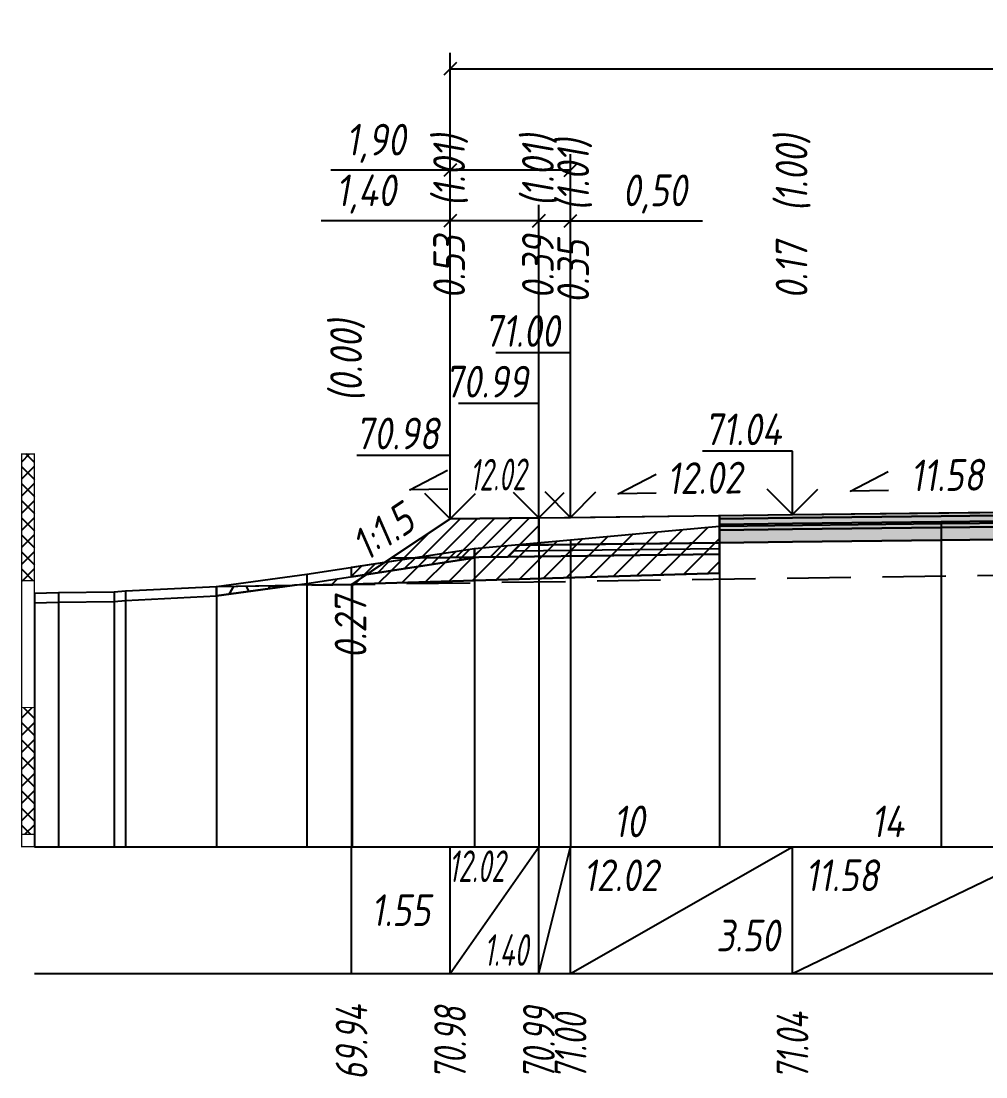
# Model space of a CAD drawing. Extents: x -717 to 1451, y -133302 to 233.
# Drawn here: x 78.9 to 155, y -7960.2 to -7876.9 of the extents above; entities that cross this region are included whole.
import ezdxf
from ezdxf.enums import TextEntityAlignment as Align

# ---------------------------------------------------------------- set-up
doc = ezdxf.new("R2010")
doc.units = 0
doc.linetypes.add('штриховая', pattern=[0.75, 0.5, -0.25])
for name, color, linetype in [('Интерполированный поперечник', 2, 'Continuous'), ('Код_514', 1, 'Continuous'), ('Контур_0', 7, 'Continuous'), ('Контур_2521', 7, 'Continuous'), ('Контур_2564', 7, 'Continuous'), ('Контур_2660', 7, 'Continuous'), ('Контур_2665', 7, 'Continuous'), ('Контур_400', 7, 'Continuous'), ('Контур_508', 7, 'Continuous'), ('Контур_512', 7, 'Continuous'), ('Контур_513', 7, 'Continuous'), ('Контур_818', 7, 'Continuous'), ('Красный поперечник', 1, 'Continuous'), ('Линейка абсолютных высот', 7, 'Continuous'), ('Объём_2501', 7, 'Continuous'), ('Объём_2564', 7, 'Continuous'), ('Объём_2650', 7, 'Continuous'), ('Объём_2660', 7, 'Continuous'), ('Объём_2661', 7, 'Continuous'), ('Объём_2665', 7, 'Continuous'), ('Объём_2666', 7, 'Continuous'), ('Объём_2667', 7, 'Continuous'), ('Объём_2668', 7, 'Continuous'), ('Объём_2669', 7, 'Continuous'), ('Объём_2675', 7, 'Continuous'), ('Объём_2753', 7, 'Continuous'), ('Откосы', 7, 'Continuous'), ('Отметки покрытия', 7, 'Continuous'), ('Рабочие отметки', 7, 'Continuous'), ('Рабочие отметки доп.', 7, 'Continuous'), ('Слои выравнивания', 7, 'Continuous'), ('Таблица', 7, 'Continuous'), ('Уклоны проезжей части', 7, 'Continuous'), ('Черный поперечник', 3, 'Continuous')]:
    doc.layers.add(name, color=color, linetype=linetype)
for name, color, linetype, true_color in [('Контур_2540', 2, 'Continuous', 0xffff00), ('Контур_2560', 2, 'Continuous', 0xffff00), ('Контур_2561', 7, 'Continuous', 0xff8040), ('Контур_2562', 3, 'Continuous', 0x00ff00), ('Контур_2563', 7, 'Continuous', 0xff8000), ('Контур_2570', 7, 'Continuous', 0x80ff00), ('Контур_2725', 7, 'Continuous', 0x323232), ('Контур_2736', 4, 'Continuous', 0x00ffff), ('Контур_2737', 4, 'Continuous', 0x00ffff), ('Контур_2738', 4, 'Continuous', 0x00ffff), ('Контур_2739', 4, 'Continuous', 0x00ffff), ('Контур_2741', 4, 'Continuous', 0x00ffff), ('Контур_2742', 4, 'Continuous', 0x00ffff), ('Контур_2743', 4, 'Continuous', 0x00ffff), ('Контур_2744', 7, 'Continuous', 0xa4ffff), ('Контур_2745', 7, 'Continuous', 0xa4ffff), ('Контур_2747', 4, 'Continuous', 0x00ffff), ('Контур_2748', 4, 'Continuous', 0x00ffff), ('Контур_2749', 4, 'Continuous', 0x00ffff), ('Контур_2750', 4, 'Continuous', 0x00ffff), ('Контур_2751', 4, 'Continuous', 0x00ffff), ('Контур_2752', 4, 'Continuous', 0x00ffff), ('Контур_2760', 7, 'Continuous', 0x323232), ('Контур_2761', 7, 'Continuous', 0x323232), ('Контур_2762', 7, 'Continuous', 0x323232), ('Контур_2763', 7, 'Continuous', 0x323232), ('Контур_402', 7, 'Continuous', 0xff6464), ('Контур_703', 4, 'Continuous', 0x00ffff), ('Контур_705', 4, 'Continuous', 0x00ffff), ('Контур_707', 4, 'Continuous', 0x00ffff), ('Контур_720', 131, 'Continuous', 0xaaffff), ('Объём_2500', 7, 'Continuous', 0xc0c0c0), ('Объём_2520', 7, 'Continuous', 0x80ffff), ('Объём_2540', 2, 'Continuous', 0xffff00), ('Объём_2560', 2, 'Continuous', 0xffff00), ('Объём_2561', 7, 'Continuous', 0xff8040), ('Объём_2562', 3, 'Continuous', 0x00ff00), ('Объём_2563', 7, 'Continuous', 0xff8000), ('Объём_2570', 7, 'Continuous', 0x80ff00), ('Объём_2600', 7, 'Continuous', 0x808000), ('Объём_2746', 2, 'Continuous', 0xffff00)]:
    doc.layers.add(name, color=color, linetype=linetype, true_color=true_color)
doc.styles.get("Standard").update_dxf_attribs({"font": 'txt', "height": 2.5})
doc.styles.add('М', font='romand.shx', dxfattribs={"width": 0.8, "oblique": 10, "height": 2.5})
doc.dimstyles.new('ISO-25', dxfattribs={"dimtxt": 2.5, "dimasz": 2.5, "dimexe": 1.25, "dimexo": 0.625, "dimtad": 1, "dimtxsty": 'Standard', "dimcen": 2.5, "dimadec": 0, "dimazin": 0, "dimtfac": 1, "dimtmove": 0, "dimatfit": 3, "dimfxl": 1, "dimarcsym": 0})

# ---------------------------------------------------------------- blocks, each defined once
blk = doc.blocks.new('_Oblique')
at = {"color": 0, "linetype": 'ByBlock', "lineweight": -2}
blk.add_line((-0.5, -0.5), (0.5, 0.5), dxfattribs=at)
blk = doc.blocks.new('*D170')
at = {"color": 0, "lineweight": -2, "transparency": 16777216}
for p, q in [((112.77, -7915.565), (112.77, -7891.375)), ((119.77, -7915.481), (119.77, -7891.375)), ((112.77, -7892.625), (102.602, -7892.625)), ((119.77, -7892.625), (112.77, -7892.625))]:
    blk.add_line(p, q, dxfattribs=at)
at = {"layer": 'Defpoints', "color": 0, "transparency": 16777216}
for p in [(119.77, -7892.625), (112.77, -7916.19), (119.77, -7916.106)]:
    blk.add_point(p, dxfattribs=at)
at = {"color": 0, "lineweight": -2, "transparency": 16777216, "rotation": 180}
blk.add_blockref('_Oblique', (112.77, -7892.625), dxfattribs=at)
at = {"color": 0, "lineweight": -2, "transparency": 16777216}
blk.add_blockref('_Oblique', (119.77, -7892.625), dxfattribs=at)
at = {"color": 0, "transparency": 16777216, "insert": (106.142, -7890.512), "char_height": 2.5, "width": 8.75, "attachment_point": 5, "style": 'М'}
blk.add_mtext('1,40', dxfattribs=at)
blk = doc.blocks.new('*D172')
at = {"color": 0, "lineweight": -2, "transparency": 16777216}
for p, q in [((119.77, -7915.481), (119.77, -7891.375)), ((122.27, -7915.451), (122.27, -7891.375)), ((119.77, -7892.625), (122.27, -7892.625)), ((122.27, -7892.625), (132.674, -7892.625))]:
    blk.add_line(p, q, dxfattribs=at)
at = {"layer": 'Defpoints', "color": 0, "transparency": 16777216}
for p in [(122.27, -7892.625), (119.77, -7916.106), (122.27, -7916.076)]:
    blk.add_point(p, dxfattribs=at)
at = {"color": 0, "lineweight": -2, "transparency": 16777216, "rotation": 180}
blk.add_blockref('_Oblique', (119.77, -7892.625), dxfattribs=at)
at = {"color": 0, "lineweight": -2, "transparency": 16777216}
blk.add_blockref('_Oblique', (122.27, -7892.625), dxfattribs=at)
at = {"color": 0, "transparency": 16777216, "insert": (128.912, -7890.512), "char_height": 2.5, "width": 9.16667, "attachment_point": 5, "style": 'М'}
blk.add_mtext('0,50', dxfattribs=at)
blk = doc.blocks.new('*D175')
at = {"color": 0, "lineweight": -2, "transparency": 16777216}
for p, q in [((112.77, -7915.565), (112.77, -7887.375)), ((122.27, -7915.451), (122.27, -7887.375)), ((112.77, -7888.625), (103.377, -7888.625)), ((122.27, -7888.625), (112.77, -7888.625))]:
    blk.add_line(p, q, dxfattribs=at)
at = {"layer": 'Defpoints', "color": 0, "transparency": 16777216}
for p in [(122.27, -7888.625), (112.77, -7916.19), (122.27, -7916.076)]:
    blk.add_point(p, dxfattribs=at)
at = {"color": 0, "lineweight": -2, "transparency": 16777216, "rotation": 180}
blk.add_blockref('_Oblique', (112.77, -7888.625), dxfattribs=at)
at = {"color": 0, "lineweight": -2, "transparency": 16777216}
blk.add_blockref('_Oblique', (122.27, -7888.625), dxfattribs=at)
at = {"color": 0, "transparency": 16777216, "insert": (106.917, -7886.512), "char_height": 2.5, "width": 8.75, "attachment_point": 5, "style": 'М'}
blk.add_mtext('1,90', dxfattribs=at)
blk = doc.blocks.new('*D176')
at = {"color": 0, "lineweight": -2, "transparency": 16777216}
for p, q in [((112.77, -7915.565), (112.77, -7879.375)), ((208.27, -7916.144), (208.27, -7879.375)), ((112.77, -7880.625), (208.27, -7880.625))]:
    blk.add_line(p, q, dxfattribs=at)
at = {"layer": 'Defpoints', "color": 0, "transparency": 16777216}
for p in [(208.27, -7880.625), (112.77, -7916.19), (208.27, -7916.769)]:
    blk.add_point(p, dxfattribs=at)
at = {"color": 0, "lineweight": -2, "transparency": 16777216, "rotation": 180}
blk.add_blockref('_Oblique', (112.77, -7880.625), dxfattribs=at)
at = {"color": 0, "lineweight": -2, "transparency": 16777216}
blk.add_blockref('_Oblique', (208.27, -7880.625), dxfattribs=at)
at = {"color": 0, "transparency": 16777216, "insert": (160.52, -7878.512), "char_height": 2.5, "width": 10.41667, "attachment_point": 5, "style": 'М'}
blk.add_mtext('19,10', dxfattribs=at)

msp = doc.modelspace()

# ---------------------------------------------------------------- hatches: boundary and pattern name
at = {"layer": 'Линейка абсолютных высот'}
h = msp.add_hatch(dxfattribs=at)
h.set_pattern_fill('ANSI37', scale=0.3, style=0)
h.paths.add_polyline_path([(80, -7921.013), (80, -7911.013), (79, -7911.013), (79, -7921.013)])
h = msp.add_hatch(dxfattribs=at)
h.set_pattern_fill('ANSI37', scale=0.3, style=0)
h.paths.add_polyline_path([(80, -7941.013), (80, -7931.013), (79, -7931.013), (79, -7941.013)])
at = {"layer": 'Объём_2563'}
h = msp.add_hatch(dxfattribs=at)
h.set_pattern_fill('ANSI31', color=256, scale=0.3)
h.paths.add_polyline_path([(112.77, -7916.128), (119.77, -7916.044), (119.77, -7918.194), (118.27, -7918.212), (117.359, -7919.123), (108.111, -7919.234)])
at = {"layer": 'Объём_2570'}
h = msp.add_hatch(dxfattribs=at)
h.set_pattern_fill('ANSI31', color=256, scale=0.2)
h.paths.add_polyline_path([(114.701, -7919.213), (105, -7920.701), (105, -7919.951), (114.701, -7918.463)])
at = {"layer": 'Объём_2600'}
h = msp.add_hatch(dxfattribs=at)
h.set_pattern_fill('ANSI31', color=6, scale=0.4)
h.paths.add_polyline_path([(122.259, -7917.789), (134.002, -7916.712), (134.002, -7920.408), (105.046, -7921.277), (105, -7921.308), (100.513, -7921.373), (101.485, -7921.241), (114.701, -7919.213), (114.701, -7918.463)])
h = msp.add_hatch(dxfattribs=at)
h.set_pattern_fill('HONEY', color=5, scale=0.3)
h.paths.add_polyline_path([(94.363, -7922.213), (94.363, -7921.463), (100.513, -7921.373)])
at = {"layer": 'Слои выравнивания'}
for color, points in [(2, [(134.002, -7915.873), (139.77, -7915.803), (151.475, -7915.668), (160.52, -7915.563), (160.52, -7915.813), (151.475, -7915.918), (139.77, -7916.053), (134.002, -7916.123)]), (3, [(134.002, -7916.123), (139.77, -7916.053), (151.475, -7915.918), (160.52, -7915.813), (160.52, -7916.263), (151.475, -7916.368), (139.77, -7916.503), (134.002, -7916.573)]), (4, [(134.002, -7916.573), (139.77, -7916.503), (151.475, -7916.368), (160.52, -7916.263), (160.52, -7916.713), (151.475, -7916.818), (139.77, -7916.953), (134.002, -7917.023)]), (5, [(134.002, -7917.023), (139.77, -7916.953), (151.475, -7916.818), (160.52, -7916.713), (160.52, -7917.713), (151.475, -7917.818), (139.77, -7917.953), (134.002, -7918.023)])]:
    msp.add_hatch(color=color, dxfattribs=at).paths.add_polyline_path(points)

# ---------------------------------------------------------------- linework, layer by layer
at = {"layer": 'Интерполированный поперечник', "linetype": 'штриховая', "ltscale": 10, "flags": 128}
msp.add_lwpolyline([(94.363, -7921.463), (220.703, -7919.622)], dxfattribs=at)
at = {"layer": 'Код_514'}
for p, q in [((105, -7952), (105, -7942)), ((112.77, -7952), (112.77, -7942)), ((112.77, -7952), (119.77, -7942)), ((119.77, -7952), (119.77, -7942)), ((119.77, -7952), (122.27, -7942)), ((122.27, -7952), (122.27, -7942)), ((122.27, -7952), (139.77, -7942)), ((139.77, -7952), (139.77, -7942)), ((139.77, -7952), (160.52, -7942))]:
    msp.add_line(p, q, dxfattribs=at)
at = {"layer": 'Контур_0', "flags": 128}
for points in [[(112.77, -7916.128), (105, -7921.308), (105, -7921.308), (105, -7921.308), (105, -7921.308), (105, -7921.308), (105, -7921.308), (105, -7921.308), (105, -7921.308), (105, -7921.308), (105, -7921.308), (105, -7921.308), (105, -7921.308), (105, -7921.308), (105, -7921.308), (105, -7921.308)], [(112.77, -7916.128), (105, -7921.308), (105, -7921.308), (105, -7921.308), (105, -7921.308), (105, -7921.308), (105, -7921.308), (105, -7921.308), (105, -7921.308), (105, -7921.308), (105, -7921.308), (105, -7921.308), (105, -7921.308), (105, -7921.308), (105, -7921.308), (105, -7921.308), (105, -7921.308), (105, -7921.308), (105, -7921.308), (105, -7921.308), (105, -7921.308), (105, -7921.308), (105, -7921.308), (105, -7921.308), (105, -7921.308), (105, -7921.308), (105, -7921.308), (105, -7921.308), (105, -7921.308), (105, -7921.308)], [(122.27, -7918.164), (119.77, -7918.194), (119.77, -7916.044), (134.002, -7915.873), (134.002, -7918.023), (122.27, -7918.164), (122.27, -7918.164)], [(108.111, -7919.234), (117.359, -7919.123), (118.27, -7918.212), (119.77, -7918.194)], [(118.27, -7918.212), (134.002, -7918.023), (134.002, -7918.923), (117.359, -7919.123), (118.27, -7918.212), (118.27, -7918.212)]]:
    msp.add_lwpolyline(points, dxfattribs=at)
at = {"layer": 'Контур_2521', "color": 250, "flags": 128}
msp.add_lwpolyline([(117.815, -7918.667), (134.002, -7918.473)], dxfattribs=at)
at = {"layer": 'Контур_2540', "flags": 128}
msp.add_lwpolyline([(117.359, -7919.123), (134.002, -7918.923), (134.002, -7920.408), (105.046, -7921.277), (108.111, -7919.234), (117.359, -7919.123), (117.359, -7919.123)], dxfattribs=at)
at = {"layer": 'Контур_2560', "flags": 128}
msp.add_lwpolyline([(112.77, -7916.128), (112.77, -7916.128), (112.77, -7916.128), (119.77, -7916.044)], dxfattribs=at)
at = {"layer": 'Контур_2561', "flags": 128}
msp.add_lwpolyline([(119.77, -7916.044), (119.77, -7916.044), (112.77, -7916.128), (112.77, -7916.128), (119.77, -7916.044)], dxfattribs=at)
at = {"layer": 'Контур_2562', "flags": 128}
msp.add_lwpolyline([(112.77, -7916.128), (112.77, -7916.128), (112.77, -7916.128), (112.77, -7916.128), (112.77, -7916.128)], dxfattribs=at)
at = {"layer": 'Контур_2563', "flags": 128}
msp.add_lwpolyline([(112.77, -7916.128), (119.77, -7916.044), (119.77, -7918.194), (118.27, -7918.212), (117.359, -7919.123), (108.111, -7919.234), (112.77, -7916.128), (112.77, -7916.128)], dxfattribs=at)
at = {"layer": 'Контур_2564', "flags": 128}
msp.add_lwpolyline([(112.77, -7916.128), (119.77, -7916.044)], dxfattribs=at)
at = {"layer": 'Контур_2570', "flags": 128}
msp.add_lwpolyline([(80, -7922.75), (81.899, -7922.693), (86.29, -7922.65), (87.182, -7922.564), (94.363, -7922.213), (94.363, -7922.213), (101.485, -7921.241), (114.701, -7919.213), (114.701, -7918.463), (122.259, -7917.789), (134.002, -7916.712), (151.475, -7916.488), (160.52, -7916.423)], dxfattribs=at)
at = {"layer": 'Контур_2660', "flags": 128}
msp.add_lwpolyline([(105.046, -7921.277), (134.002, -7920.408)], dxfattribs=at)
at = {"layer": 'Контур_2665', "flags": 128}
msp.add_lwpolyline([(112.77, -7916.128), (112.77, -7916.128)], dxfattribs=at)
at = {"layer": 'Контур_2725', "flags": 128}
msp.add_lwpolyline([(134.002, -7918.023), (139.77, -7917.953), (151.475, -7917.818), (160.52, -7917.713), (160.883, -7917.72), (177.326, -7918.063), (178.263, -7918.082), (179.936, -7918.117), (181.27, -7918.145), (187.056, -7918.27)], dxfattribs=at)
at = {"layer": 'Контур_2736', "flags": 128}
msp.add_lwpolyline([(112.77, -7916.128), (105, -7921.308)], dxfattribs=at)
at = {"layer": 'Контур_2737', "flags": 128}
msp.add_lwpolyline([(105, -7921.308), (105, -7921.308)], dxfattribs=at)
at = {"layer": 'Контур_2738', "flags": 128}
msp.add_lwpolyline([(105, -7921.308), (105, -7921.308)], dxfattribs=at)
at = {"layer": 'Контур_2739', "flags": 128}
msp.add_lwpolyline([(105, -7921.308), (105, -7921.308)], dxfattribs=at)
at = {"layer": 'Контур_2741', "flags": 128}
msp.add_lwpolyline([(105, -7921.308), (105, -7921.308)], dxfattribs=at)
at = {"layer": 'Контур_2742', "flags": 128}
msp.add_lwpolyline([(105, -7921.308), (105, -7921.308)], dxfattribs=at)
at = {"layer": 'Контур_2743', "flags": 128}
msp.add_lwpolyline([(105, -7921.308), (105, -7921.308)], dxfattribs=at)
at = {"layer": 'Контур_2744', "flags": 128}
msp.add_lwpolyline([(105, -7921.308), (105, -7921.308)], dxfattribs=at)
msp.add_lwpolyline([(105, -7921.308), (105, -7921.308)], dxfattribs=at)
msp.add_lwpolyline([(105, -7921.308), (105, -7921.308)], dxfattribs=at)
msp.add_lwpolyline([(105, -7921.308), (105, -7921.308)], dxfattribs=at)
msp.add_lwpolyline([(105, -7921.308), (105, -7921.308)], dxfattribs=at)
msp.add_lwpolyline([(105, -7921.308), (105, -7921.308)], dxfattribs=at)
at = {"layer": 'Контур_2745', "flags": 128}
msp.add_lwpolyline([(105, -7921.308), (105, -7921.308)], dxfattribs=at)
msp.add_lwpolyline([(105, -7921.308), (105, -7921.308)], dxfattribs=at)
msp.add_lwpolyline([(105, -7921.308), (105, -7921.308)], dxfattribs=at)
msp.add_lwpolyline([(105, -7921.308), (105, -7921.308)], dxfattribs=at)
msp.add_lwpolyline([(105, -7921.308), (105, -7921.308)], dxfattribs=at)
msp.add_lwpolyline([(105, -7921.308), (105, -7921.308)], dxfattribs=at)
at = {"layer": 'Контур_2747', "flags": 128}
msp.add_lwpolyline([(105, -7921.308), (105, -7921.308)], dxfattribs=at)
at = {"layer": 'Контур_2748', "flags": 128}
msp.add_lwpolyline([(105, -7921.308), (105, -7921.308)], dxfattribs=at)
at = {"layer": 'Контур_2749', "flags": 128}
msp.add_lwpolyline([(105, -7921.308), (105, -7921.308)], dxfattribs=at)
at = {"layer": 'Контур_2750', "flags": 128}
msp.add_lwpolyline([(105, -7921.308), (105, -7921.308)], dxfattribs=at)
at = {"layer": 'Контур_2751', "flags": 128}
msp.add_lwpolyline([(105, -7921.308), (105, -7921.308)], dxfattribs=at)
at = {"layer": 'Контур_2752', "flags": 128}
msp.add_lwpolyline([(105, -7921.308), (105, -7921.308)], dxfattribs=at)
at = {"layer": 'Контур_2760', "flags": 128}
msp.add_lwpolyline([(134.002, -7915.873), (139.77, -7915.803), (151.475, -7915.668), (160.52, -7915.563), (160.883, -7915.57), (177.326, -7915.913), (178.263, -7915.932), (179.936, -7915.967), (181.27, -7915.995), (187.056, -7916.12)], dxfattribs=at)
at = {"layer": 'Контур_2761', "flags": 128}
msp.add_lwpolyline([(134.002, -7916.123), (139.77, -7916.053), (151.475, -7915.918), (160.52, -7915.813), (160.883, -7915.82), (177.326, -7916.163), (178.263, -7916.182), (179.936, -7916.217), (181.27, -7916.245), (187.056, -7916.37)], dxfattribs=at)
at = {"layer": 'Контур_2762', "flags": 128}
msp.add_lwpolyline([(134.002, -7916.573), (139.77, -7916.503), (151.475, -7916.368), (160.52, -7916.263), (160.883, -7916.27), (177.326, -7916.613), (178.263, -7916.632), (179.936, -7916.667), (181.27, -7916.695), (187.056, -7916.82)], dxfattribs=at)
at = {"layer": 'Контур_2763', "flags": 128}
msp.add_lwpolyline([(134.002, -7917.023), (139.77, -7916.953), (151.475, -7916.818), (160.52, -7916.713), (160.883, -7916.72), (177.326, -7917.063), (178.263, -7917.082), (179.936, -7917.117), (181.27, -7917.145), (187.056, -7917.27)], dxfattribs=at)
at = {"layer": 'Контур_400', "flags": 128}
msp.add_lwpolyline([(119.77, -7916.044), (122.27, -7916.014), (122.27, -7916.014), (122.27, -7916.014), (122.27, -7916.014), (122.27, -7916.014), (122.27, -7916.014), (139.77, -7915.803), (160.52, -7915.563)], dxfattribs=at)
at = {"layer": 'Контур_402', "flags": 128}
msp.add_lwpolyline([(105.046, -7921.277), (134.002, -7920.408), (134.002, -7918.023), (139.77, -7917.953), (160.52, -7917.713), (181.27, -7918.145), (187.056, -7918.27), (187.056, -7920.409), (215.085, -7921.25)], dxfattribs=at)
at = {"layer": 'Контур_508', "flags": 128}
msp.add_lwpolyline([(105, -7921.308), (105.046, -7921.277), (134.002, -7920.408), (134.002, -7918.023), (139.77, -7917.953), (160.52, -7917.713), (181.27, -7918.145), (187.056, -7918.27), (187.056, -7920.409), (215.085, -7921.25), (216.14, -7921.953), (218.14, -7921.953), (221.796, -7919.515)], dxfattribs=at)
at = {"layer": 'Контур_512', "flags": 128}
msp.add_lwpolyline([(105, -7921.308), (105.046, -7921.277), (134.002, -7920.408)], dxfattribs=at)
at = {"layer": 'Контур_513', "flags": 128}
msp.add_lwpolyline([(105, -7921.308), (105.046, -7921.277), (134.002, -7920.408), (134.002, -7918.023), (139.77, -7917.953), (160.52, -7917.713), (181.27, -7918.145), (187.056, -7918.27), (187.056, -7920.409), (215.085, -7921.25), (216.14, -7921.953), (218.14, -7921.953), (221.796, -7919.515)], dxfattribs=at)
at = {"layer": 'Контур_703', "flags": 128}
for points in [[(112.77, -7916.128), (105, -7921.308)], [(105, -7921.308), (105, -7921.308)]]:
    msp.add_lwpolyline(points, dxfattribs=at)
at = {"layer": 'Контур_705', "flags": 128}
msp.add_lwpolyline([(105, -7921.308), (105, -7921.308)], dxfattribs=at)
at = {"layer": 'Контур_707', "flags": 128}
msp.add_lwpolyline([(105, -7921.308), (105, -7921.308)], dxfattribs=at)
at = {"layer": 'Контур_720', "flags": 128}
msp.add_lwpolyline([(105, -7921.308), (105, -7921.308)], dxfattribs=at)
at = {"layer": 'Контур_818', "flags": 128}
msp.add_lwpolyline([(105, -7920.701), (114.701, -7919.213), (114.701, -7918.463), (122.259, -7917.789), (134.002, -7916.712), (151.475, -7916.488), (160.52, -7916.423), (160.883, -7916.42), (178.263, -7916.624), (187.056, -7916.852), (193.703, -7917.287), (207.32, -7918.499), (207.32, -7919.249), (215.893, -7920.061), (220.703, -7920.372), (220.703, -7920.372), (221.796, -7920.265)], dxfattribs=at)
at = {"layer": 'Красный поперечник'}
for p, q in [((139.77, -7915.803), (160.52, -7915.563)), ((105, -7921.308), (112.77, -7916.128)), ((112.77, -7916.128), (119.77, -7916.044)), ((119.77, -7916.044), (122.27, -7916.014)), ((122.27, -7916.014), (139.77, -7915.803)), ((134.002, -7920.408), (134.002, -7942)), ((105, -7921.308), (105, -7942)), ((105.046, -7921.277), (105.046, -7942))]:
    msp.add_line(p, q, dxfattribs=at)
at = {"layer": 'Линейка абсолютных высот', "color": 7, "const_width": 0.1, "flags": 128}
for points in [[(80, -7921.013), (80, -7911.013), (79, -7911.013), (79, -7921.013), (80, -7921.013)], [(80, -7931.013), (80, -7921.013), (79, -7921.013), (79, -7931.013), (80, -7931.013)], [(80, -7941.013), (80, -7931.013), (79, -7931.013), (79, -7941.013), (80, -7941.013)], [(80, -7942), (80, -7941.013), (79, -7941.013), (79, -7942), (80, -7942)]]:
    msp.add_lwpolyline(points, dxfattribs=at)
at = {"layer": 'Объём_2500', "flags": 128}
msp.add_lwpolyline([(122.27, -7918.164), (119.77, -7918.194), (119.77, -7916.044), (134.002, -7915.873), (134.002, -7918.023), (122.27, -7918.164), (122.27, -7918.164)], dxfattribs=at)
at = {"layer": 'Объём_2501', "flags": 128}
msp.add_lwpolyline([(119.77, -7916.044), (122.27, -7916.014), (122.27, -7916.014), (122.27, -7916.014), (122.27, -7916.014), (122.27, -7916.014), (122.27, -7916.014), (139.77, -7915.803), (160.52, -7915.563)], dxfattribs=at)
at = {"layer": 'Объём_2520', "color": 250, "flags": 128}
msp.add_lwpolyline([(118.27, -7918.212), (134.002, -7918.023), (134.002, -7918.923), (117.359, -7919.123), (118.27, -7918.212), (118.27, -7918.212)], dxfattribs=at)
at = {"layer": 'Объём_2540', "flags": 128}
msp.add_lwpolyline([(117.359, -7919.123), (134.002, -7918.923), (134.002, -7920.408), (105.046, -7921.277), (108.111, -7919.234), (117.359, -7919.123), (117.359, -7919.123)], dxfattribs=at)
at = {"layer": 'Объём_2560', "flags": 128}
msp.add_lwpolyline([(112.77, -7916.128), (112.77, -7916.128), (112.77, -7916.128), (119.77, -7916.044)], dxfattribs=at)
at = {"layer": 'Объём_2561', "flags": 128}
msp.add_lwpolyline([(119.77, -7916.044), (119.77, -7916.044), (112.77, -7916.128), (112.77, -7916.128), (119.77, -7916.044)], dxfattribs=at)
at = {"layer": 'Объём_2562', "flags": 128}
msp.add_lwpolyline([(112.77, -7916.128), (112.77, -7916.128), (112.77, -7916.128), (112.77, -7916.128), (112.77, -7916.128)], dxfattribs=at)
at = {"layer": 'Объём_2563', "color": 250, "flags": 128}
msp.add_lwpolyline([(112.77, -7916.128), (119.77, -7916.044), (119.77, -7918.194), (118.27, -7918.212), (117.359, -7919.123), (108.111, -7919.234), (112.77, -7916.128), (112.77, -7916.128)], dxfattribs=at)
at = {"layer": 'Объём_2564', "flags": 128}
msp.add_lwpolyline([(112.77, -7916.128), (119.77, -7916.044)], dxfattribs=at)
at = {"layer": 'Объём_2570', "flags": 128}
msp.add_lwpolyline([(114.701, -7919.213), (105, -7920.701), (105, -7919.951), (114.701, -7918.463), (114.701, -7919.213), (114.701, -7919.213)], dxfattribs=at)
at = {"layer": 'Объём_2600', "color": 5, "flags": 128}
msp.add_lwpolyline([(94.363, -7922.213), (94.363, -7921.463), (100.513, -7921.373), (94.363, -7922.213), (94.363, -7922.213)], dxfattribs=at)
at = {"layer": 'Объём_2650', "color": 6, "flags": 128}
msp.add_lwpolyline([(122.259, -7917.789), (134.002, -7916.712), (134.002, -7920.408), (105.046, -7921.277), (105, -7921.308), (100.513, -7921.373), (101.485, -7921.241), (114.701, -7919.213), (114.701, -7918.463), (122.259, -7917.789), (122.259, -7917.789)], dxfattribs=at)
at = {"layer": 'Объём_2660', "flags": 128}
msp.add_lwpolyline([(105.046, -7921.277), (134.002, -7920.408)], dxfattribs=at)
at = {"layer": 'Объём_2661', "flags": 128}
msp.add_lwpolyline([(112.77, -7916.128), (105, -7921.308)], dxfattribs=at)
at = {"layer": 'Объём_2665', "flags": 128}
msp.add_lwpolyline([(112.77, -7916.128), (112.77, -7916.128)], dxfattribs=at)
at = {"layer": 'Объём_2666', "flags": 128}
msp.add_lwpolyline([(112.77, -7916.128), (105, -7921.308)], dxfattribs=at)
at = {"layer": 'Объём_2667', "flags": 128}
msp.add_lwpolyline([(105, -7921.308), (105, -7921.308)], dxfattribs=at)
msp.add_lwpolyline([(105, -7921.308), (105, -7921.308)], dxfattribs=at)
at = {"layer": 'Объём_2668', "flags": 128}
msp.add_lwpolyline([(105, -7921.308), (105, -7921.308)], dxfattribs=at)
msp.add_lwpolyline([(105, -7921.308), (105, -7921.308)], dxfattribs=at)
at = {"layer": 'Объём_2669', "flags": 128}
msp.add_lwpolyline([(105, -7921.308), (105, -7921.308)], dxfattribs=at)
msp.add_lwpolyline([(105, -7921.308), (105, -7921.308)], dxfattribs=at)
at = {"layer": 'Объём_2675', "flags": 128}
msp.add_lwpolyline([(105, -7921.308), (105, -7921.308)], dxfattribs=at)
msp.add_lwpolyline([(105, -7921.308), (105, -7921.308)], dxfattribs=at)
msp.add_lwpolyline([(105, -7921.308), (105, -7921.308)], dxfattribs=at)
msp.add_lwpolyline([(105, -7921.308), (105, -7921.308)], dxfattribs=at)
msp.add_lwpolyline([(105, -7921.308), (105, -7921.308)], dxfattribs=at)
msp.add_lwpolyline([(105, -7921.308), (105, -7921.308)], dxfattribs=at)
msp.add_lwpolyline([(105, -7921.308), (105, -7921.308)], dxfattribs=at)
msp.add_lwpolyline([(105, -7921.308), (105, -7921.308)], dxfattribs=at)
msp.add_lwpolyline([(105, -7921.308), (105, -7921.308)], dxfattribs=at)
msp.add_lwpolyline([(105, -7921.308), (105, -7921.308)], dxfattribs=at)
msp.add_lwpolyline([(105, -7921.308), (105, -7921.308)], dxfattribs=at)
msp.add_lwpolyline([(105, -7921.308), (105, -7921.308)], dxfattribs=at)
at = {"layer": 'Объём_2746', "flags": 128}
msp.add_lwpolyline([(114.701, -7919.213), (114.701, -7918.463), (122.259, -7917.789), (134.002, -7916.712), (134.002, -7920.408), (105.046, -7921.277), (106.182, -7920.52), (114.701, -7919.213), (114.701, -7919.213)], dxfattribs=at)
at = {"layer": 'Объём_2753', "flags": 128}
msp.add_lwpolyline([(134.002, -7915.873), (134.002, -7915.873)], dxfattribs=at)
at = {"layer": 'Откосы', "color": 1, "flags": 128}
for points in [[(112.59, -7913.8), (109.591, -7913.836), (112.572, -7912.3)], [(129.027, -7914.12), (126.027, -7914.156), (129.009, -7912.62)], [(147.328, -7913.903), (144.328, -7913.938), (147.31, -7912.404)]]:
    msp.add_lwpolyline(points, dxfattribs=at)
at = {"layer": 'Отметки покрытия', "color": 1}
for p, q in [((122.27, -7903.044), (116.37, -7903.044)), ((122.27, -7916.014), (122.27, -7903.044)), ((119.77, -7907.044), (113.42, -7907.044)), ((119.77, -7916.044), (119.77, -7907.044)), ((112.77, -7911.128), (105.42, -7911.128)), ((112.77, -7916.128), (112.77, -7911.128)), ((139.77, -7910.803), (132.67, -7910.803)), ((139.77, -7915.803), (139.77, -7910.803)), ((122.27, -7916.014), (120.27, -7914.014)), ((122.27, -7916.014), (124.27, -7914.014)), ((139.77, -7915.803), (137.77, -7913.803)), ((139.77, -7915.803), (141.77, -7913.803)), ((112.77, -7916.128), (110.77, -7914.128)), ((112.77, -7916.128), (114.77, -7914.128)), ((119.77, -7916.044), (117.77, -7914.044)), ((119.77, -7916.044), (121.77, -7914.044))]:
    msp.add_line(p, q, dxfattribs=at)
at = {"layer": 'Слои выравнивания'}
for p, q in [((119.77, -7916.044), (119.77, -7942)), ((134.002, -7915.873), (134.002, -7942))]:
    msp.add_line(p, q, dxfattribs=at)
at = {"layer": 'Слои выравнивания', "color": 2, "flags": 128}
msp.add_lwpolyline([(134.002, -7915.873), (139.77, -7915.803), (151.475, -7915.668), (160.52, -7915.563), (160.52, -7915.813), (151.475, -7915.918), (139.77, -7916.053), (134.002, -7916.123)], close=True, dxfattribs=at)
at = {"layer": 'Слои выравнивания', "color": 3, "flags": 128}
msp.add_lwpolyline([(134.002, -7916.123), (139.77, -7916.053), (151.475, -7915.918), (160.52, -7915.813), (160.52, -7916.263), (151.475, -7916.368), (139.77, -7916.503), (134.002, -7916.573)], close=True, dxfattribs=at)
at = {"layer": 'Слои выравнивания', "color": 4, "flags": 128}
msp.add_lwpolyline([(134.002, -7916.573), (139.77, -7916.503), (151.475, -7916.368), (160.52, -7916.263), (160.52, -7916.713), (151.475, -7916.818), (139.77, -7916.953), (134.002, -7917.023)], close=True, dxfattribs=at)
at = {"layer": 'Слои выравнивания', "color": 5, "flags": 128}
msp.add_lwpolyline([(134.002, -7917.023), (139.77, -7916.953), (151.475, -7916.818), (160.52, -7916.713), (160.52, -7917.713), (151.475, -7917.818), (139.77, -7917.953), (134.002, -7918.023)], close=True, dxfattribs=at)
at = {"layer": 'Таблица'}
for p, q in [((80, -7942), (246.796, -7942)), ((80, -7952), (246.796, -7952))]:
    msp.add_line(p, q, dxfattribs=at)
at = {"layer": 'Черный поперечник', "color": 7}
for p, q in [((151.475, -7916.488), (151.475, -7942)), ((134.002, -7916.712), (134.002, -7942)), ((122.259, -7917.789), (122.259, -7942)), ((114.701, -7918.463), (114.701, -7942)), ((101.485, -7920.491), (101.485, -7942)), ((94.363, -7921.463), (94.363, -7942)), ((80, -7922), (80, -7942)), ((81.899, -7921.943), (81.899, -7942)), ((86.29, -7921.9), (86.29, -7942)), ((87.182, -7921.814), (87.182, -7942))]:
    msp.add_line(p, q, dxfattribs=at)
at = {"layer": 'Черный поперечник', "flags": 128}
msp.add_lwpolyline([(80, -7922), (81.899, -7921.943), (86.29, -7921.9), (87.182, -7921.814), (94.363, -7921.463), (101.485, -7920.491), (114.701, -7918.463), (122.259, -7917.789), (134.002, -7916.712), (151.475, -7916.488), (160.52, -7916.423), (160.883, -7916.42), (178.263, -7916.624), (187.056, -7916.852), (193.703, -7917.287), (207.32, -7918.499), (215.893, -7919.311), (220.703, -7919.622), (236.178, -7918.108), (239.736, -7917.588), (246.5, -7917.875), (246.796, -7917.887)], dxfattribs=at)

# ---------------------------------------------------------------- texts
at = {"layer": 'Код_514', "style": 'М', "oblique": 10}
for s, width, p in [('12.02', 0.6, (112.628, -7942.286)), ('12.02', 0.8, (123.27, -7943)), ('11.58', 0.8, (140.77, -7943))]:
    msp.add_text(s, height=2.5, dxfattribs=dict(at, width=width)).set_placement(p, align=Align.TOP_LEFT)
at = {"layer": 'Код_514', "style": 'М', "oblique": 10, "width": 0.8}
msp.add_text('1.55', height=2.5, dxfattribs=at).set_placement((108.885, -7947), align=Align.MIDDLE_CENTER)
at = {"layer": 'Код_514', "style": 'М', "oblique": 10}
for s, width, p in [('3.50', 0.8, (138.77, -7951)), ('1.40', 0.6, (118.913, -7952.142))]:
    msp.add_text(s, height=2.5, dxfattribs=dict(at, width=width)).set_placement(p, align=Align.BOTTOM_RIGHT)
at = {"layer": 'Код_514', "style": 'М', "oblique": 10, "width": 0.7}
for s, p in [('69.94', (105, -7960.382)), ('70.98', (112.77, -7960.382)), ('70.99', (119.77, -7960.382)), ('71.00', (122.27, -7960.382)), ('71.04', (139.77, -7960.382))]:
    msp.add_text(s, height=2.5, rotation=90, dxfattribs=at).set_placement(p, align=Align.MIDDLE_LEFT)
at = {"layer": 'Отметки покрытия', "color": 1, "style": 'М', "oblique": 10, "width": 0.8}
for s, p in [('71.00', (121.411, -7903.312)), ('70.99', (118.911, -7907.312)), ('70.98', (111.911, -7911.397)), ('71.04', (138.911, -7911.072))]:
    msp.add_text(s, height=2.5, dxfattribs=at).set_placement(p, align=Align.BOTTOM_RIGHT)
at = {"layer": 'Рабочие отметки', "color": 1, "style": 'М', "oblique": 10, "width": 0.8}
for s, p in [('0.53', (112.692, -7898.794)), ('0.39', (119.692, -7898.794)), ('0.35', (122.474, -7899.146)), ('0.17', (139.692, -7898.794))]:
    msp.add_text(s, height=2.5, rotation=90, dxfattribs=at).set_placement(p, align=Align.MIDDLE_LEFT)
msp.add_text('0.27', height=2.5, rotation=90, dxfattribs=at).set_placement((104.922, -7922.239), align=Align.MIDDLE_RIGHT)
at = {"layer": 'Рабочие отметки доп.', "color": 1, "style": 'М', "oblique": 10, "width": 0.8}
for s, p in [('(1.01)', (112.692, -7891.494)), ('(1.01)', (119.692, -7891.494)), ('(1.00)', (139.692, -7891.894)), ('(1.01)', (122.474, -7891.846)), ('(0.00)', (104.569, -7906.877))]:
    msp.add_text(s, height=2.5, rotation=90, dxfattribs=at).set_placement(p, align=Align.MIDDLE_LEFT)
at = {"layer": 'Слои выравнивания', "style": 'М', "oblique": 10, "width": 0.8}
for s, p in [('10', (126.886, -7942)), ('14', (147.261, -7942))]:
    msp.add_text(s, height=2.5, dxfattribs=at).set_placement(p, align=Align.BOTTOM_CENTER)
at = {"layer": 'Уклоны проезжей части', "color": 1, "style": 'М', "oblique": 10}
for s, rotation, width, p in [('12.02', 0.68861, 0.6, (116.535, -7914.644)), ('11.58', 0.66372, 0.8, (151.976, -7914.683)), ('12.02', 0.68861, 0.8, (132.85, -7914.909)), ('1:1.5', 33.69007, 0.8, (108.607, -7918.798))]:
    msp.add_text(s, height=2.5, rotation=rotation, dxfattribs=dict(at, width=width)).set_placement(p, align=Align.BOTTOM_CENTER)

# ---------------------------------------------------------------- dimensions: what is measured, and where the dimension line sits
at = {"color": 5}
dim = msp.add_linear_dim(base=(208.27, -7880.625), p1=(112.77, -7916.19), p2=(208.27, -7916.769), angle=180, dimstyle='ISO-25', override={"dimasz": 1, "dimlfac": 0.2, "dimzin": 0, "dimtxsty": 'М', "dimblk1": 'Oblique', "dimblk2": 'Oblique', "dimsah": 1}, dxfattribs=at)
dim.commit()
dim.dimension.update_dxf_attribs({"geometry": '*D176', "text_midpoint": (160.52, -7878.512)})
for base, p1, p2, picture, middle in [((122.27, -7888.625), (112.77, -7916.19), (122.27, -7916.076), '*D175', (106.917, -7888.625)), ((119.77, -7892.625), (112.77, -7916.19), (119.77, -7916.106), '*D170', (106.142, -7892.625)), ((122.27, -7892.625), (119.77, -7916.106), (122.27, -7916.076), '*D172', (128.912, -7892.625))]:
    dim = msp.add_linear_dim(base=base, p1=p1, p2=p2, angle=180, dimstyle='ISO-25', override={"dimasz": 1, "dimlfac": 0.2, "dimzin": 0, "dimtxsty": 'М', "dimblk1": 'Oblique', "dimblk2": 'Oblique', "dimsah": 1}, dxfattribs=at)
    dim.commit()
    dim.dimension.update_dxf_attribs({"geometry": picture, "text_midpoint": middle, "dimtype": 160})

doc.saveas('drawing.dxf')
